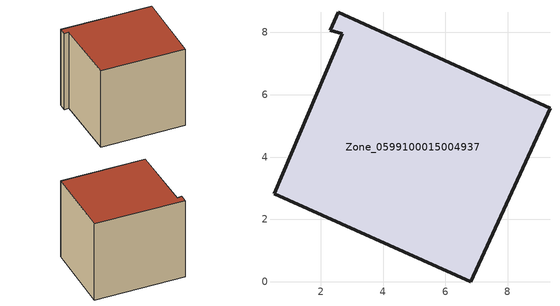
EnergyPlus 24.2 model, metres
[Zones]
Zone_0599100015004937
 floor ground (C_G): 0.49,2.82 2.69,7.97 2.3,8.07 2.56,8.64 9.36,5.57 6.82,0 z0.85
 wall outside (C_F): 6.82,0 9.36,5.57 2.56,8.64 2.3,8.07 2.69,7.97 0.49,2.82 6.82,0 z0.85:7.81
 roof outside (C_R): 2.69,7.97 0.49,2.82 6.82,0 9.36,5.57 2.56,8.64 2.3,8.07 z7.81
[BUILDING]
Pand.0599100015004937: North Axis=0; Terrain=City; Loads Convergence Tolerance Value=0.04; Temperature Convergence Tolerance Value=0.4; Solar Distribution=FullExterior; Maximum Number of Warmup Days=25; Minimum Number of Warmup Days=1
[Site:Location]
Rotterdam.The.Hague.AP_ZH_NLD Design_Conditions: Latitude=51.96; Longitude=4.45; Time Zone=1; Elevation=-4.5
[SITE:GROUNDTEMPERATURE:BUILDINGSURFACE]
18, 18, 18, 18, 18, 18, 18, 18, 18, 18, 18, 18
[MATERIAL] Thermal Absorptance=0.9; Solar Absorptance=0.7; Visible Absorptance=0.7
Name | Roughness | Thickness | Conductivity | Density | Specific Heat
G.TI.1946-1964 | MediumSmooth | 0.15 | 1 | 540 | 1210
F.TI.1946-1964 | Rough | 0.3 | 0.857143 | 1920 | 840
R.TI.1946-1964 | MediumRough | 0.2 | 0.277778 | 1500 | 1000
[CONSTRUCTION]
C_G: G.TI.1946-1964
C_F: F.TI.1946-1964
C_R: R.TI.1946-1964
[ZONE]
Zone_0599100015004937: Type=1; Multiplier=1; Ceiling Height=Autocalculate; Volume=Autocalculate; Floor Area=autocalculate; Part of Total Floor Area=Yes
[ZONEINFILTRATION:DESIGNFLOWRATE]
Infil_Zone_0599100015004937: Zone or ZoneList or Space or SpaceList=Zone_0599100015004937; Schedule=AlwaysOn; Design Flow Rate Calculation Method=Flow/Area; Flow Rate per Floor Area=0.003; Constant Term Coefficient=1; Temperature Term Coefficient=0; Velocity Term Coefficient=0; Velocity Squared Term Coefficient=0
[HVACTEMPLATE:ZONE:IDEALLOADSAIRSYSTEM]
Zone_0599100015004937: Maximum Heating Supply Air Temperature=50; Minimum Cooling Supply Air Temperature=13; Maximum Heating Supply Air Humidity Ratio=0.0156; Minimum Cooling Supply Air Humidity Ratio=0.0077; Heating Limit=NoLimit; Cooling Limit=NoLimit; Dehumidification Control Type=ConstantSensibleHeatRatio; Cooling Sensible Heat Ratio=0.7; Dehumidification Setpoint=60; Humidification Control Type=None; Humidification Setpoint=30; Outdoor Air Method=None; Outdoor Air Flow Rate per Person=0.00944; Outdoor Air Flow Rate per Zone Floor Area=0; Outdoor Air Flow Rate per Zone=0; Demand Controlled Ventilation Type=None; Outdoor Air Economizer Type=NoEconomizer; Heat Recovery Type=None; Sensible Heat Recovery Effectiveness=0.7; Latent Heat Recovery Effectiveness=0.65
[ZONECONTROL:THERMOSTAT]
ThermostatControl_Zone_0599100015004937: Zone or ZoneList=Zone_0599100015004937; Control Type Schedule=DualSetpointControlType; Control 1=Thermostat_Zone_0599100015004937; Temperature Difference Between Cutout And Setpoint=0
[THERMOSTATSETPOINT:DUALSETPOINT]
Thermostat_Zone_0599100015004937: Heating Setpoint Temperature Schedule=HeatingSetpoint_Zone_0599100015004937; Cooling Setpoint Temperature Schedule=CoolingSetpoint_Zone_0599100015004937
[SCHEDULE:COMPACT]
HeatingSetpoint_Zone_0599100015004937: Through: 12/31, For: AllDays, Until: 24:00, 21
CoolingSetpoint_Zone_0599100015004937: Through: 12/31, For: AllDays, Until: 24:00, 24
DualSetpointControlType: Through: 12/31, For: AllDays, Until: 24:00, 4
AlwaysOn: Through: 12/31, For: AllDays, Until: 24:00, 1
